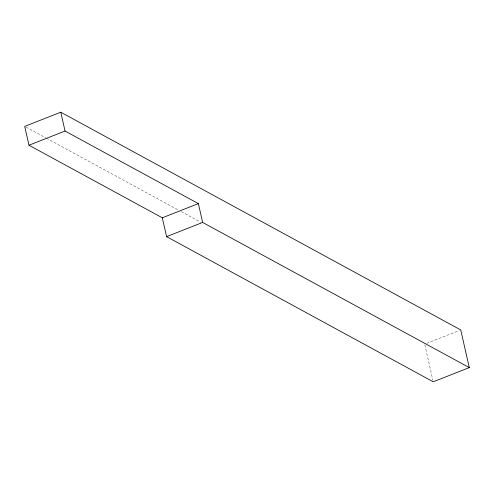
<?xml version="1.0" encoding="UTF-8"?>
<svg xmlns="http://www.w3.org/2000/svg" width="494" height="494" viewBox="0 0 494 494"><rect width="100%" height="100%" fill="white"/><g stroke="black" fill="none" stroke-linecap="round" stroke-linejoin="round"><path stroke-width="0.37" stroke-dasharray="2.47 1.85" d="M426.797 343.299L459.327 330.498M26.059 127.137L45.714 137.838M46.393 138.209L178.587 210.172M181.298 211.648L200.959 222.349M424.84 344.874L432.892 380.312"/><path stroke-width="0.74" d="M60.768 112.206L24.7 126.396L28.979 145.23L162.304 217.805L166.583 236.632L433.232 381.794L469.3 367.604L460.741 329.943L60.768 112.206L65.047 131.04L198.372 203.614L202.651 222.442L469.3 367.604M28.979 145.23L65.047 131.04M162.304 217.805L198.372 203.614M166.583 236.632L202.651 222.442"/></g></svg>
